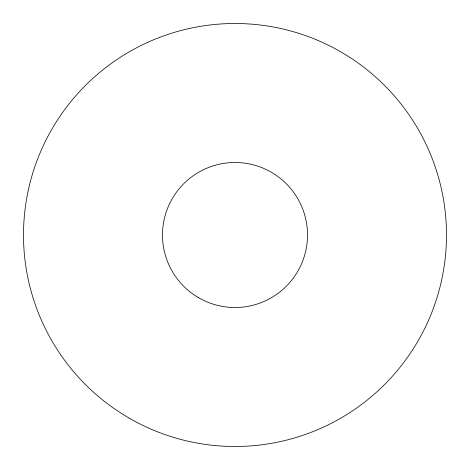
<?xml version="1.0" encoding="UTF-8"?>
<svg xmlns="http://www.w3.org/2000/svg" width="470" height="470" viewBox="0 0 470 470"><rect width="100%" height="100%" fill="white"/><g stroke="black" fill="none" stroke-linecap="round" stroke-linejoin="round"><path stroke-width="0.7" d="M198.745 297.798A72.515 72.515 0 0 0 307.515 235A72.515 72.515 0 0 0 198.745 172.202A72.515 72.515 0 0 0 198.745 297.798M129.25 418.165A211.5 211.5 0 0 0 446.5 235A211.5 211.5 0 0 0 129.25 51.835A211.5 211.5 0 0 0 129.25 418.165"/></g></svg>
